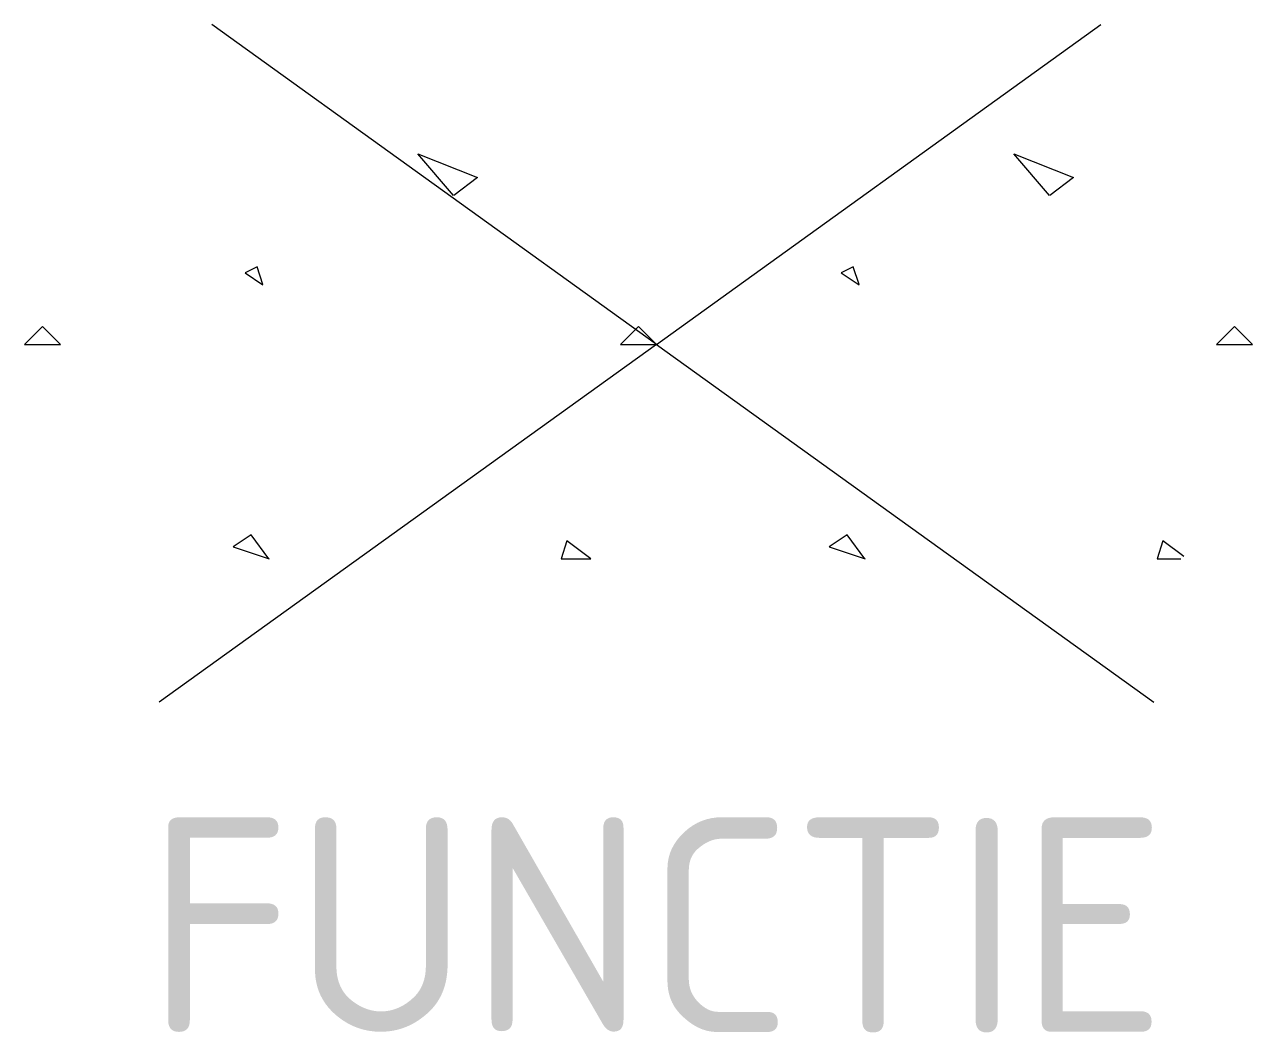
# Model space of a CAD drawing. Header units: metres. Extents: x -5.3 to 5, y -5.8 to 2.7.
import ezdxf
from ezdxf.enums import TextEntityAlignment as Align

# ---------------------------------------------------------------- set-up
doc = ezdxf.new("R2010")
doc.units = ezdxf.units.M
doc.styles.add('NLCS-ISO', font='NLCS-ISO.ttf')

msp = doc.modelspace()

# ---------------------------------------------------------------- linework, layer by layer
for p, q in [((0, 0), (-3.728, 2.684)), ((0, 0), (3.728, 2.684)), ((-1.701, 1.248), (-2.001, 1.598)), ((-2, 1.599), (-1.5, 1.399)), ((3.299, 1.248), (2.999, 1.598)), ((3, 1.599), (3.5, 1.399)), ((-1.5, 1.4), (-1.7, 1.25)), ((3.5, 1.4), (3.3, 1.25)), ((-3.35, 0.651), (-3.45, 0.601)), ((-3.3, 0.501), (-3.35, 0.651)), ((1.65, 0.651), (1.55, 0.601)), ((1.7, 0.501), (1.65, 0.651)), ((-3.45, 0.6), (-3.3, 0.5)), ((1.55, 0.6), (1.7, 0.5)), ((-5.15, 0.15), (-5.3, 0)), ((-4.999, 0), (-5.149, 0.15)), ((-0.15, 0.15), (-0.3, 0)), ((0.001, 0), (-0.149, 0.15)), ((4.85, 0.15), (4.7, 0)), ((5.001, 0), (4.851, 0.15)), ((-5.3, 0), (-5, 0)), ((0, 0), (-4.172, -3.003)), ((-0.3, 0), (0, 0)), ((4.7, 0), (5, 0)), ((0, 0), (4.172, -3.003)), ((-3.4, -1.599), (-3.55, -1.699)), ((-3.25, -1.8), (-3.4, -1.6)), ((1.6, -1.599), (1.45, -1.699)), ((1.75, -1.8), (1.6, -1.6)), ((-3.549, -1.699), (-3.249, -1.799)), ((-0.75, -1.65), (-0.8, -1.8)), ((-0.55, -1.8), (-0.75, -1.65)), ((1.451, -1.699), (1.751, -1.799)), ((4.25, -1.65), (4.2, -1.8)), ((4.425, -1.781), (4.25, -1.65)), ((-0.8, -1.8), (-0.55, -1.8)), ((4.2, -1.8), (4.399, -1.8))]:
    msp.add_line(p, q)

# ---------------------------------------------------------------- texts
at = {"style": 'NLCS-ISO', "flags": 1}
msp.add_attdef('FUNCTIE', text='', height=1.8, dxfattribs=at).set_placement((0, -3.975), align=Align.TOP_CENTER)

doc.saveas('drawing.dxf')
